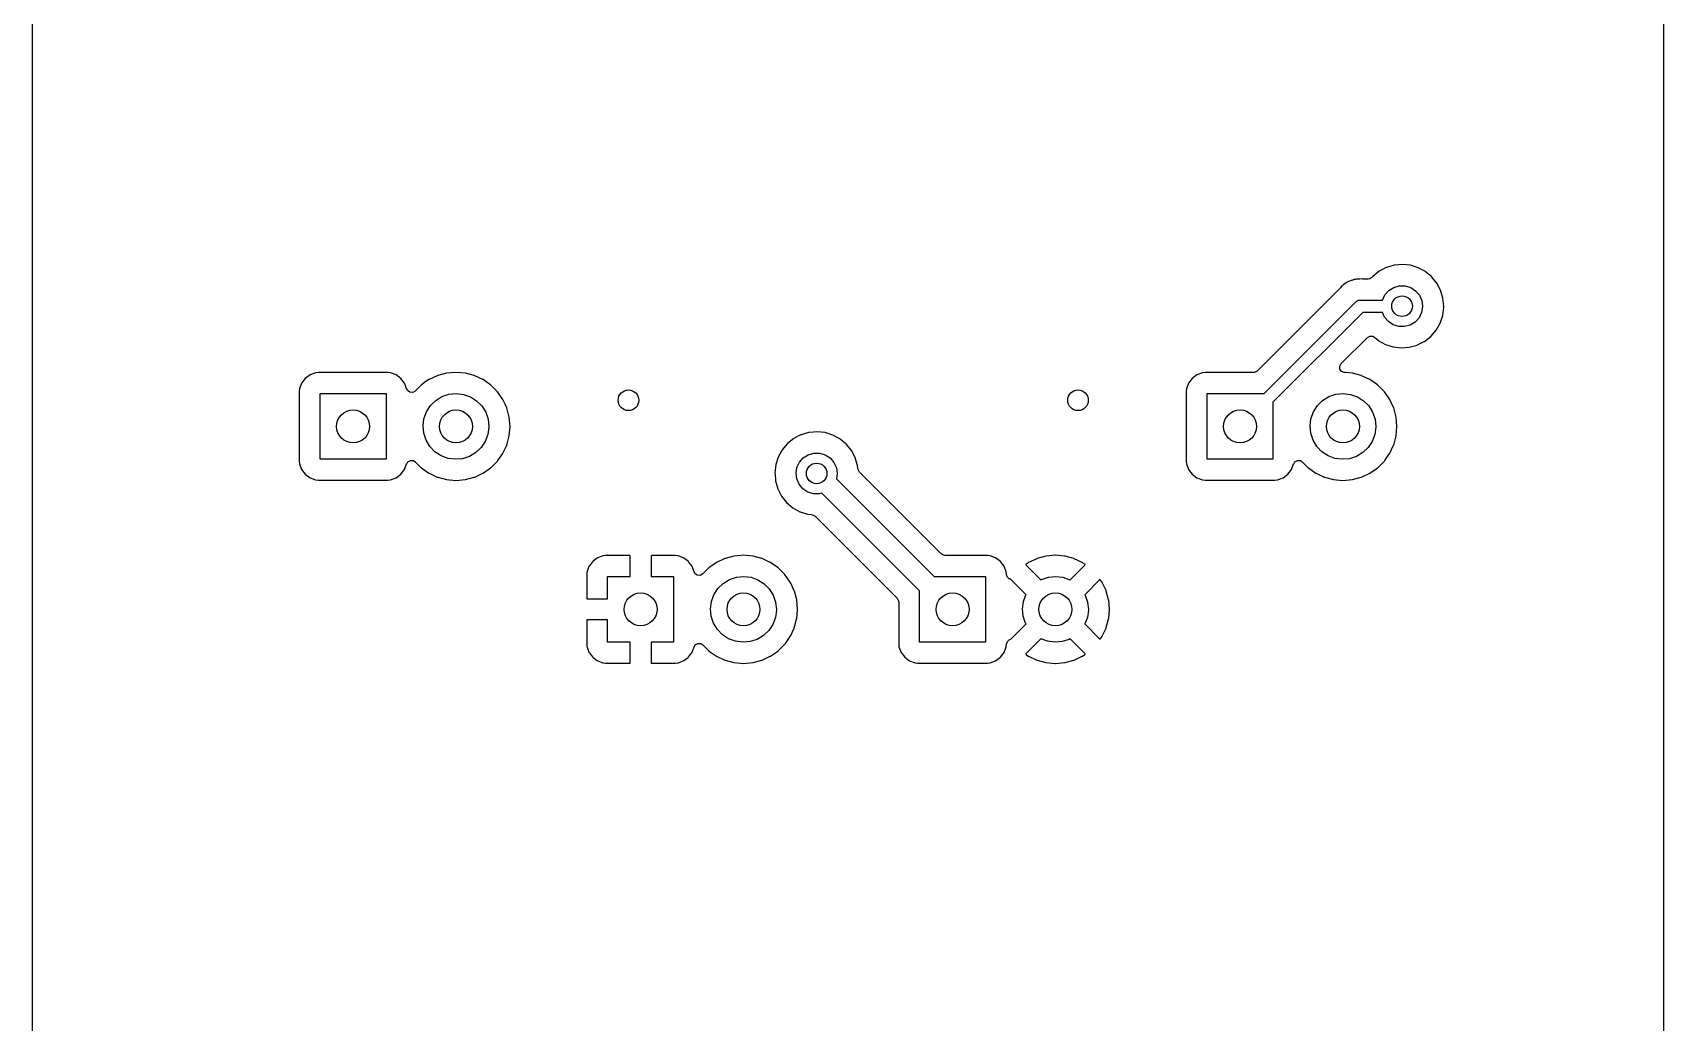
# Model space of a CAD drawing. Extents: x 84 to 124, y -235 to -33.
# Drawn here: x 84.33 to 123.95, y -207.53 to -183.48 of the extents above; entities that cross this region are included whole.
import ezdxf

# ---------------------------------------------------------------- set-up
doc = ezdxf.new("R2010")
doc.units = 0
doc.layers.add('BLACK', color=7, linetype='CONTINUOUS')

msp = doc.modelspace()

# ---------------------------------------------------------------- linework, layer by layer
at = {"layer": 'BLACK', "linetype": 'CONTINUOUS'}
for p, q in [((84.3285, -234.96), (84.3285, -33.0295)), ((123.951, -33.0295), (123.951, -234.96)), ((117.047, -189.281), (116.893, -189.405)), ((117.126, -189.24), (117.047, -189.281)), ((117.217, -189.192), (117.126, -189.24)), ((117.222, -189.189), (117.217, -189.192)), ((117.217, -189.192), (117.217, -189.192)), ((117.301, -189.166), (117.222, -189.189)), ((117.406, -189.135), (117.301, -189.166)), ((117.412, -189.134), (117.406, -189.135)), ((117.406, -189.135), (117.406, -189.135)), ((117.418, -189.133), (117.412, -189.134)), ((117.527, -189.123), (117.418, -189.133)), ((117.418, -189.133), (117.418, -189.133)), ((117.609, -189.116), (117.527, -189.123)), ((117.615, -189.116), (117.609, -189.116)), ((117.8, -189.136), (117.615, -189.116)), ((117.615, -189.116), (117.615, -189.116)), ((117.806, -189.136), (117.8, -189.136)), ((117.8, -189.136), (117.8, -189.136)), ((117.995, -189.195), (117.806, -189.136)), ((118.169, -189.289), (117.995, -189.195)), ((118.173, -189.293), (118.169, -189.289)), ((118.316, -189.411), (118.173, -189.293)), ((118.173, -189.293), (118.173, -189.293)), ((116.094, -189.69), (114.079, -191.705)), ((116.102, -189.681), (116.094, -189.69)), ((116.132, -189.645), (116.102, -189.681)), ((116.149, -189.633), (116.132, -189.645)), ((116.164, -189.62), (116.149, -189.633)), ((116.179, -189.605), (116.164, -189.62)), ((116.186, -189.601), (116.179, -189.605)), ((116.219, -189.581), (116.186, -189.601)), ((116.186, -189.601), (116.186, -189.601)), ((116.229, -189.575), (116.219, -189.581)), ((116.23, -189.574), (116.229, -189.575)), ((116.266, -189.547), (116.23, -189.574)), ((116.286, -189.539), (116.266, -189.547)), ((116.304, -189.531), (116.286, -189.539)), ((116.322, -189.52), (116.304, -189.531)), ((116.367, -189.507), (116.322, -189.52)), ((116.378, -189.503), (116.367, -189.507)), ((116.414, -189.489), (116.378, -189.503)), ((116.421, -189.486), (116.414, -189.489)), ((116.414, -189.489), (116.414, -189.489)), ((116.429, -189.485), (116.421, -189.486)), ((116.435, -189.484), (116.429, -189.485)), ((116.429, -189.485), (116.429, -189.485)), ((116.442, -189.483), (116.435, -189.484)), ((116.462, -189.479), (116.442, -189.483)), ((116.482, -189.473), (116.462, -189.479)), ((116.528, -189.472), (116.482, -189.473)), ((116.54, -189.471), (116.528, -189.472)), ((116.541, -189.471), (116.54, -189.471)), ((116.545, -189.47), (116.541, -189.471)), ((116.541, -189.471), (116.541, -189.471)), ((116.574, -189.47), (116.545, -189.47)), ((116.578, -189.47), (116.574, -189.47)), ((116.641, -189.468), (116.578, -189.47)), ((116.648, -189.468), (116.641, -189.468)), ((116.641, -189.468), (116.641, -189.468)), ((116.656, -189.47), (116.648, -189.468)), ((116.668, -189.47), (116.656, -189.47)), ((116.779, -189.47), (116.668, -189.47)), ((116.817, -189.465), (116.779, -189.47)), ((116.876, -189.425), (116.817, -189.465)), ((116.889, -189.41), (116.876, -189.425)), ((116.893, -189.405), (116.889, -189.41)), ((117.184, -189.854), (117.278, -189.748)), ((117.278, -189.748), (117.398, -189.673)), ((117.398, -189.673), (117.534, -189.634)), ((117.534, -189.634), (117.676, -189.634)), ((117.676, -189.634), (117.812, -189.675)), ((117.812, -189.675), (117.931, -189.752)), ((117.931, -189.752), (118.023, -189.86)), ((118.321, -189.415), (118.316, -189.411)), ((118.325, -189.42), (118.321, -189.415)), ((118.369, -189.473), (118.325, -189.42)), ((118.325, -189.42), (118.325, -189.42)), ((118.446, -189.568), (118.369, -189.473)), ((118.539, -189.743), (118.446, -189.568)), ((118.596, -189.932), (118.539, -189.743)), ((114.253, -192.25), (116.48, -190.023)), ((116.48, -190.023), (116.497, -190.013)), ((116.497, -190.013), (116.511, -189.999)), ((116.511, -189.999), (116.53, -189.994)), ((116.53, -189.994), (116.547, -189.984)), ((116.547, -189.984), (116.567, -189.984)), ((116.567, -189.984), (116.586, -189.979)), ((116.586, -189.979), (117.126, -189.979)), ((117.126, -189.979), (117.184, -189.854)), ((118.023, -189.86), (118.082, -189.989)), ((118.102, -190.141), (118.078, -190.281)), ((118.082, -189.989), (118.102, -190.129)), ((118.102, -190.129), (118.102, -190.141)), ((118.59, -190.354), (118.615, -190.157)), ((118.615, -190.129), (118.596, -189.932)), ((118.615, -190.157), (118.615, -190.129)), ((116.648, -190.279), (114.465, -192.462)), ((117.127, -190.279), (116.648, -190.279)), ((117.178, -190.393), (117.127, -190.279)), ((117.269, -190.502), (117.178, -190.393)), ((117.387, -190.58), (117.269, -190.502)), ((117.522, -190.623), (117.387, -190.58)), ((117.921, -190.514), (117.801, -190.588)), ((118.017, -190.409), (117.921, -190.514)), ((118.078, -190.281), (118.017, -190.409)), ((118.43, -190.713), (118.528, -190.541)), ((118.528, -190.541), (118.59, -190.354)), ((116.121, -191.525), (116.759, -190.888)), ((116.759, -190.888), (116.821, -190.854)), ((116.821, -190.854), (116.892, -190.859)), ((116.892, -190.859), (116.929, -190.881)), ((116.929, -190.881), (117.019, -190.957)), ((117.019, -190.957), (117.024, -190.961)), ((117.024, -190.961), (117.196, -191.058)), ((117.664, -190.625), (117.522, -190.623)), ((117.801, -190.588), (117.664, -190.625)), ((118.145, -190.985), (118.301, -190.863)), ((118.301, -190.863), (118.43, -190.713)), ((117.196, -191.058), (117.384, -191.119)), ((117.384, -191.119), (117.581, -191.142)), ((117.581, -191.142), (117.587, -191.142)), ((117.587, -191.142), (117.772, -191.127)), ((117.587, -191.142), (117.587, -191.142)), ((117.772, -191.127), (117.772, -191.127)), ((117.772, -191.127), (117.778, -191.127)), ((117.778, -191.127), (117.968, -191.074)), ((117.968, -191.074), (117.974, -191.071)), ((117.974, -191.071), (118.139, -190.987)), ((117.974, -191.071), (117.974, -191.071)), ((118.139, -190.987), (118.145, -190.985)), ((118.139, -190.987), (118.139, -190.987)), ((91.2047, -191.748), (91.0683, -191.799)), ((91.2669, -191.742), (91.2047, -191.748)), ((92.9631, -191.742), (91.2669, -191.742)), ((93.0253, -191.748), (92.9631, -191.742)), ((93.1617, -191.799), (93.0253, -191.748)), ((94.3816, -191.758), (94.1711, -191.814)), ((94.3869, -191.756), (94.3816, -191.758)), ((94.3816, -191.758), (94.3816, -191.758)), ((94.615, -191.737), (94.3869, -191.756)), ((94.8431, -191.756), (94.615, -191.737)), ((94.8484, -191.758), (94.8431, -191.756)), ((95.0589, -191.814), (94.8484, -191.758)), ((94.8484, -191.758), (94.8484, -191.758)), ((112.755, -191.748), (112.618, -191.799)), ((112.817, -191.742), (112.755, -191.748)), ((113.99, -191.742), (112.817, -191.742)), ((114.017, -191.739), (113.99, -191.742)), ((114.079, -191.705), (114.017, -191.739)), ((116.088, -191.585), (116.121, -191.525)), ((116.092, -191.656), (116.088, -191.585)), ((116.133, -191.714), (116.092, -191.656)), ((116.199, -191.74), (116.133, -191.714)), ((116.222, -191.742), (116.199, -191.74)), ((116.388, -191.756), (116.222, -191.742)), ((116.393, -191.756), (116.388, -191.756)), ((116.388, -191.756), (116.388, -191.756)), ((116.398, -191.758), (116.393, -191.756)), ((116.609, -191.814), (116.398, -191.758)), ((116.398, -191.758), (116.398, -191.758)), ((90.8133, -192.14), (90.8065, -192.202)), ((90.8644, -192.003), (90.8133, -192.14)), ((90.9517, -191.887), (90.8644, -192.003)), ((91.0683, -191.799), (90.9517, -191.887)), ((93.2783, -191.887), (93.1617, -191.799)), ((93.3656, -192.003), (93.2783, -191.887)), ((93.3688, -192.012), (93.3656, -192.003)), ((93.4167, -192.14), (93.3688, -192.012)), ((93.4179, -192.139), (93.4167, -192.14)), ((93.435, -192.176), (93.4179, -192.139)), ((93.7707, -192.044), (93.625, -192.19)), ((93.7752, -192.041), (93.7707, -192.044)), ((93.8534, -191.986), (93.7752, -192.041)), ((93.7752, -192.041), (93.7752, -192.041)), ((93.9583, -191.912), (93.8534, -191.986)), ((93.9632, -191.91), (93.9583, -191.912)), ((94.1608, -191.818), (93.9632, -191.91)), ((93.9632, -191.91), (93.9632, -191.91)), ((94.1658, -191.816), (94.1608, -191.818)), ((94.1608, -191.818), (94.1608, -191.818)), ((94.1711, -191.814), (94.1658, -191.816)), ((94.1711, -191.814), (94.1711, -191.814)), ((95.0642, -191.816), (95.0589, -191.814)), ((95.0589, -191.814), (95.0589, -191.814)), ((95.0692, -191.818), (95.0642, -191.816)), ((95.2668, -191.91), (95.0692, -191.818)), ((95.0692, -191.818), (95.0692, -191.818)), ((95.2717, -191.912), (95.2668, -191.91)), ((95.2668, -191.91), (95.2668, -191.91)), ((95.3766, -191.986), (95.2717, -191.912)), ((95.4548, -192.041), (95.3766, -191.986)), ((95.4593, -192.044), (95.4548, -192.041)), ((95.4548, -192.041), (95.4548, -192.041)), ((95.6212, -192.206), (95.4593, -192.044)), ((112.363, -192.14), (112.356, -192.202)), ((112.414, -192.003), (112.363, -192.14)), ((112.502, -191.887), (112.414, -192.003)), ((112.618, -191.799), (112.502, -191.887)), ((116.614, -191.816), (116.609, -191.814)), ((116.609, -191.814), (116.609, -191.814)), ((116.619, -191.818), (116.614, -191.816)), ((116.817, -191.91), (116.619, -191.818)), ((116.619, -191.818), (116.619, -191.818)), ((116.822, -191.912), (116.817, -191.91)), ((116.817, -191.91), (116.817, -191.91)), ((116.927, -191.986), (116.822, -191.912)), ((117.005, -192.041), (116.927, -191.986)), ((117.009, -192.044), (117.005, -192.041)), ((117.005, -192.041), (117.005, -192.041)), ((117.171, -192.206), (117.009, -192.044)), ((90.8065, -192.202), (90.8065, -193.898)), ((91.315, -193.85), (91.315, -192.25)), ((91.315, -192.25), (92.915, -192.25)), ((92.915, -192.25), (92.915, -193.85)), ((93.4919, -192.218), (93.435, -192.176)), ((93.5627, -192.224), (93.4919, -192.218)), ((93.625, -192.19), (93.5627, -192.224)), ((93.8984, -192.694), (93.995, -192.544)), ((93.995, -192.544), (94.1225, -192.42)), ((94.1225, -192.42), (94.2744, -192.326)), ((94.2744, -192.326), (94.4432, -192.269)), ((94.4432, -192.269), (94.6206, -192.25)), ((94.6206, -192.25), (94.7977, -192.271)), ((94.7977, -192.271), (94.9657, -192.331)), ((94.9657, -192.331), (95.1163, -192.427)), ((95.1163, -192.427), (95.242, -192.553)), ((95.242, -192.553), (95.3365, -192.704)), ((95.6244, -192.21), (95.6212, -192.206)), ((95.6791, -192.288), (95.6244, -192.21)), ((95.6244, -192.21), (95.6244, -192.21)), ((95.7525, -192.393), (95.6791, -192.288)), ((95.7548, -192.398), (95.7525, -192.393)), ((95.8065, -192.509), (95.7548, -192.398)), ((95.7548, -192.398), (95.7548, -192.398)), ((95.8493, -192.601), (95.8065, -192.509)), ((112.356, -192.202), (112.356, -193.898)), ((112.865, -193.85), (112.865, -192.25)), ((112.865, -192.25), (114.253, -192.25)), ((114.465, -192.462), (114.465, -193.85)), ((115.448, -192.694), (115.545, -192.544)), ((115.545, -192.544), (115.672, -192.42)), ((115.672, -192.42), (115.824, -192.326)), ((115.824, -192.326), (115.993, -192.269)), ((115.993, -192.269), (116.171, -192.25)), ((116.171, -192.25), (116.348, -192.271)), ((116.348, -192.271), (116.516, -192.331)), ((116.516, -192.331), (116.666, -192.427)), ((116.666, -192.427), (116.792, -192.553)), ((116.792, -192.553), (116.886, -192.704)), ((117.174, -192.21), (117.171, -192.206)), ((117.229, -192.288), (117.174, -192.21)), ((117.174, -192.21), (117.174, -192.21)), ((117.303, -192.393), (117.229, -192.288)), ((117.305, -192.398), (117.303, -192.393)), ((117.356, -192.509), (117.305, -192.398)), ((117.305, -192.398), (117.305, -192.398)), ((117.399, -192.601), (117.356, -192.509)), ((93.8151, -193.039), (93.8374, -192.862)), ((93.8374, -192.862), (93.8984, -192.694)), ((95.3365, -192.704), (95.3951, -192.873)), ((95.3951, -192.873), (95.415, -193.05)), ((95.9085, -192.822), (95.8493, -192.601)), ((95.9285, -193.05), (95.9085, -192.822)), ((115.365, -193.039), (115.387, -192.862)), ((115.387, -192.862), (115.448, -192.694)), ((116.886, -192.704), (116.945, -192.873)), ((116.945, -192.873), (116.965, -193.05)), ((117.459, -192.822), (117.399, -192.601)), ((117.478, -193.05), (117.459, -192.822)), ((93.8325, -193.216), (93.8151, -193.039)), ((93.8888, -193.386), (93.8325, -193.216)), ((95.3899, -193.249), (95.3265, -193.416)), ((95.4147, -193.072), (95.3899, -193.249)), ((95.415, -193.05), (95.4147, -193.072)), ((95.8561, -193.474), (95.9071, -193.283)), ((95.9071, -193.283), (95.9085, -193.278)), ((95.9071, -193.283), (95.9071, -193.283)), ((95.9085, -193.278), (95.9285, -193.05)), ((102.823, -193.345), (102.669, -193.469)), ((102.941, -193.283), (102.823, -193.345)), ((102.993, -193.256), (102.941, -193.283)), ((102.998, -193.253), (102.993, -193.256)), ((102.993, -193.256), (102.993, -193.256)), ((103.077, -193.23), (102.998, -193.253)), ((103.182, -193.199), (103.077, -193.23)), ((103.188, -193.198), (103.182, -193.199)), ((103.182, -193.199), (103.182, -193.199)), ((103.194, -193.197), (103.188, -193.198)), ((103.303, -193.187), (103.194, -193.197)), ((103.194, -193.197), (103.194, -193.197)), ((103.385, -193.18), (103.303, -193.187)), ((103.391, -193.18), (103.385, -193.18)), ((103.576, -193.2), (103.391, -193.18)), ((103.391, -193.18), (103.391, -193.18)), ((103.582, -193.2), (103.576, -193.2)), ((103.576, -193.2), (103.576, -193.2)), ((103.771, -193.259), (103.582, -193.2)), ((103.945, -193.353), (103.771, -193.259)), ((103.949, -193.357), (103.945, -193.353)), ((104.091, -193.474), (103.949, -193.357)), ((103.949, -193.357), (103.949, -193.357)), ((115.382, -193.216), (115.365, -193.039)), ((115.439, -193.386), (115.382, -193.216)), ((116.94, -193.249), (116.877, -193.416)), ((116.965, -193.072), (116.94, -193.249)), ((116.965, -193.05), (116.965, -193.072)), ((117.406, -193.474), (117.457, -193.283)), ((117.457, -193.283), (117.459, -193.278)), ((117.457, -193.283), (117.457, -193.283)), ((117.459, -193.278), (117.478, -193.05)), ((93.9812, -193.538), (93.8888, -193.386)), ((94.1051, -193.666), (93.9812, -193.538)), ((94.2543, -193.764), (94.1051, -193.666)), ((95.0987, -193.687), (94.9455, -193.779)), ((95.2278, -193.564), (95.0987, -193.687)), ((95.3265, -193.416), (95.2278, -193.564)), ((95.6295, -193.882), (95.7494, -193.711)), ((95.7494, -193.711), (95.7525, -193.707)), ((95.7525, -193.707), (95.7548, -193.702)), ((95.7548, -193.702), (95.847, -193.504)), ((95.7548, -193.702), (95.7548, -193.702)), ((95.847, -193.504), (95.8493, -193.499)), ((95.847, -193.504), (95.847, -193.504)), ((95.8493, -193.499), (95.8561, -193.474)), ((102.535, -193.632), (102.447, -193.794)), ((102.539, -193.626), (102.535, -193.632)), ((102.542, -193.62), (102.539, -193.626)), ((102.539, -193.626), (102.539, -193.626)), ((102.669, -193.469), (102.542, -193.62)), ((103.054, -193.812), (103.174, -193.737)), ((103.174, -193.737), (103.31, -193.698)), ((103.31, -193.698), (103.452, -193.698)), ((103.452, -193.698), (103.588, -193.739)), ((103.588, -193.739), (103.707, -193.816)), ((104.097, -193.479), (104.091, -193.474)), ((104.101, -193.484), (104.097, -193.479)), ((104.118, -193.504), (104.101, -193.484)), ((104.101, -193.484), (104.101, -193.484)), ((104.222, -193.632), (104.118, -193.504)), ((104.315, -193.807), (104.222, -193.632)), ((115.531, -193.538), (115.439, -193.386)), ((115.655, -193.666), (115.531, -193.538)), ((115.804, -193.764), (115.655, -193.666)), ((116.649, -193.687), (116.495, -193.779)), ((116.778, -193.564), (116.649, -193.687)), ((116.877, -193.416), (116.778, -193.564)), ((117.18, -193.882), (117.299, -193.711)), ((117.299, -193.711), (117.303, -193.707)), ((117.303, -193.707), (117.305, -193.702)), ((117.305, -193.702), (117.397, -193.504)), ((117.305, -193.702), (117.305, -193.702)), ((117.397, -193.504), (117.399, -193.499)), ((117.397, -193.504), (117.397, -193.504)), ((117.399, -193.499), (117.406, -193.474)), ((90.8065, -193.898), (90.8133, -193.96)), ((90.8133, -193.96), (90.8644, -194.097)), ((90.8644, -194.097), (90.9517, -194.213)), ((92.915, -193.85), (91.315, -193.85)), ((93.2783, -194.213), (93.3656, -194.097)), ((93.3656, -194.097), (93.4167, -193.96)), ((93.4167, -193.96), (93.4187, -193.961)), ((93.4187, -193.961), (93.4485, -193.909)), ((93.4485, -193.909), (93.5115, -193.876)), ((93.5115, -193.876), (93.5822, -193.882)), ((93.5822, -193.882), (93.625, -193.91)), ((93.625, -193.91), (93.7707, -194.056)), ((93.7707, -194.056), (93.7752, -194.059)), ((93.7752, -194.059), (93.7752, -194.059)), ((93.7752, -194.059), (93.8081, -194.082)), ((93.8081, -194.082), (93.9583, -194.188)), ((94.4215, -193.826), (94.2543, -193.764)), ((94.5982, -193.85), (94.4215, -193.826)), ((94.7759, -193.834), (94.5982, -193.85)), ((94.9455, -193.779), (94.7759, -193.834)), ((95.2841, -194.179), (95.4219, -194.082)), ((95.4219, -194.082), (95.4548, -194.059)), ((95.4548, -194.059), (95.4593, -194.056)), ((95.4548, -194.059), (95.4548, -194.059)), ((95.4593, -194.056), (95.6212, -193.894)), ((95.6212, -193.894), (95.6295, -193.882)), ((102.387, -193.982), (102.365, -194.179)), ((102.389, -193.976), (102.387, -193.982)), ((102.445, -193.8), (102.389, -193.976)), ((102.447, -193.794), (102.445, -193.8)), ((102.445, -193.8), (102.445, -193.8)), ((102.878, -194.187), (102.9, -194.047)), ((102.9, -194.047), (102.96, -193.918)), ((102.96, -193.918), (103.054, -193.812)), ((103.707, -193.816), (103.799, -193.924)), ((103.799, -193.924), (103.858, -194.053)), ((103.858, -194.053), (103.878, -194.193)), ((104.342, -193.898), (104.315, -193.807)), ((104.372, -193.996), (104.342, -193.898)), ((104.373, -194.002), (104.372, -193.996)), ((104.381, -194.082), (104.373, -194.002)), ((104.383, -194.097), (104.381, -194.082)), ((104.417, -194.159), (104.383, -194.097)), ((112.356, -193.898), (112.363, -193.96)), ((112.363, -193.96), (112.414, -194.097)), ((112.414, -194.097), (112.502, -194.213)), ((114.465, -193.85), (112.865, -193.85)), ((114.828, -194.213), (114.916, -194.097)), ((114.916, -194.097), (114.967, -193.96)), ((114.967, -193.96), (114.969, -193.961)), ((114.969, -193.961), (114.999, -193.909)), ((114.999, -193.909), (115.062, -193.876)), ((115.062, -193.876), (115.132, -193.882)), ((115.132, -193.882), (115.175, -193.91)), ((115.175, -193.91), (115.321, -194.056)), ((115.321, -194.056), (115.325, -194.059)), ((115.325, -194.059), (115.325, -194.059)), ((115.325, -194.059), (115.358, -194.082)), ((115.358, -194.082), (115.508, -194.188)), ((115.971, -193.826), (115.804, -193.764)), ((116.148, -193.85), (115.971, -193.826)), ((116.326, -193.834), (116.148, -193.85)), ((116.495, -193.779), (116.326, -193.834)), ((116.822, -194.188), (116.972, -194.082)), ((116.972, -194.082), (117.005, -194.059)), ((117.005, -194.059), (117.009, -194.056)), ((117.005, -194.059), (117.005, -194.059)), ((117.009, -194.056), (117.171, -193.894)), ((117.171, -193.894), (117.18, -193.882)), ((90.9517, -194.213), (91.0683, -194.301)), ((91.0683, -194.301), (91.2047, -194.352)), ((91.2047, -194.352), (91.2669, -194.358)), ((91.2669, -194.358), (92.9631, -194.358)), ((92.9631, -194.358), (93.0253, -194.352)), ((93.0253, -194.352), (93.1617, -194.301)), ((93.1617, -194.301), (93.2783, -194.213)), ((93.9583, -194.188), (93.9632, -194.19)), ((93.9632, -194.19), (93.9632, -194.19)), ((93.9632, -194.19), (94.1608, -194.282)), ((94.1608, -194.282), (94.1658, -194.284)), ((94.1658, -194.284), (94.1711, -194.286)), ((94.1711, -194.286), (94.1711, -194.286)), ((94.1711, -194.286), (94.3816, -194.342)), ((94.3816, -194.342), (94.3816, -194.342)), ((94.3816, -194.342), (94.3869, -194.344)), ((94.3869, -194.344), (94.615, -194.363)), ((94.615, -194.363), (94.8431, -194.344)), ((94.8431, -194.344), (94.8484, -194.342)), ((94.8484, -194.342), (95.0589, -194.286)), ((94.8484, -194.342), (94.8484, -194.342)), ((95.0589, -194.286), (95.0642, -194.284)), ((95.0589, -194.286), (95.0589, -194.286)), ((95.0642, -194.284), (95.0692, -194.282)), ((95.0692, -194.282), (95.2668, -194.19)), ((95.2668, -194.19), (95.2717, -194.188)), ((95.2668, -194.19), (95.2668, -194.19)), ((95.2717, -194.188), (95.2841, -194.179)), ((102.365, -194.179), (102.368, -194.213)), ((102.368, -194.213), (102.38, -194.363)), ((102.38, -194.363), (102.381, -194.376)), ((102.381, -194.376), (102.436, -194.566)), ((102.896, -194.327), (102.878, -194.187)), ((102.954, -194.457), (102.896, -194.327)), ((103.045, -194.566), (102.954, -194.457)), ((103.878, -194.205), (103.859, -194.32)), ((103.859, -194.32), (106.234, -196.695)), ((103.878, -194.193), (103.878, -194.205)), ((106.407, -196.15), (104.417, -194.159)), ((112.502, -194.213), (112.618, -194.301)), ((112.618, -194.301), (112.755, -194.352)), ((112.755, -194.352), (112.817, -194.358)), ((112.817, -194.358), (114.513, -194.358)), ((114.513, -194.358), (114.575, -194.352)), ((114.575, -194.352), (114.712, -194.301)), ((114.712, -194.301), (114.828, -194.213)), ((115.508, -194.188), (115.513, -194.19)), ((115.513, -194.19), (115.513, -194.19)), ((115.513, -194.19), (115.711, -194.282)), ((115.711, -194.282), (115.716, -194.284)), ((115.716, -194.284), (115.721, -194.286)), ((115.721, -194.286), (115.721, -194.286)), ((115.721, -194.286), (115.932, -194.342)), ((115.932, -194.342), (115.932, -194.342)), ((115.932, -194.342), (115.937, -194.344)), ((115.937, -194.344), (116.165, -194.363)), ((116.165, -194.363), (116.393, -194.344)), ((116.393, -194.344), (116.398, -194.342)), ((116.398, -194.342), (116.609, -194.286)), ((116.398, -194.342), (116.398, -194.342)), ((116.609, -194.286), (116.614, -194.284)), ((116.609, -194.286), (116.609, -194.286)), ((116.614, -194.284), (116.619, -194.282)), ((116.619, -194.282), (116.817, -194.19)), ((116.817, -194.19), (116.822, -194.188)), ((116.817, -194.19), (116.817, -194.19)), ((102.436, -194.566), (102.526, -194.742)), ((102.526, -194.742), (102.649, -194.897)), ((102.649, -194.897), (102.8, -195.025)), ((103.163, -194.644), (103.045, -194.566)), ((103.298, -194.687), (103.163, -194.644)), ((103.44, -194.689), (103.298, -194.687)), ((103.503, -194.672), (103.44, -194.689)), ((105.88, -197.049), (103.503, -194.672)), ((102.8, -195.025), (102.972, -195.122)), ((102.972, -195.122), (102.978, -195.124)), ((102.978, -195.124), (103.155, -195.181)), ((103.155, -195.181), (103.155, -195.181)), ((103.155, -195.181), (103.16, -195.183)), ((103.16, -195.183), (103.254, -195.194)), ((103.254, -195.194), (103.27, -195.196)), ((103.27, -195.196), (103.335, -195.224)), ((103.335, -195.224), (103.344, -195.232)), ((103.344, -195.232), (105.335, -197.222)), ((97.8467, -196.457), (97.8015, -196.577)), ((97.8552, -196.441), (97.8467, -196.457)), ((97.9317, -196.339), (97.8552, -196.441)), ((97.9443, -196.327), (97.9317, -196.339)), ((98.0464, -196.25), (97.9443, -196.327)), ((98.0619, -196.242), (98.0464, -196.25)), ((98.1824, -196.197), (98.0619, -196.242)), ((98.1976, -196.193), (98.1824, -196.197)), ((98.2485, -196.187), (98.1976, -196.193)), ((98.2553, -196.187), (98.2485, -196.187)), ((98.8325, -196.187), (98.2553, -196.187)), ((98.8401, -196.189), (98.8325, -196.187)), ((98.8415, -196.19), (98.8401, -196.189)), ((98.846, -196.205), (98.8415, -196.19)), ((98.846, -196.695), (98.846, -196.205)), ((99.3557, -196.193), (99.354, -196.201)), ((99.354, -196.201), (99.354, -196.695)), ((99.3569, -196.191), (99.3557, -196.193)), ((99.3721, -196.187), (99.3569, -196.191)), ((99.9447, -196.187), (99.3721, -196.187)), ((99.9515, -196.187), (99.9447, -196.187)), ((100.002, -196.193), (99.9515, -196.187)), ((100.018, -196.197), (100.002, -196.193)), ((100.138, -196.242), (100.018, -196.197)), ((100.154, -196.25), (100.138, -196.242)), ((100.256, -196.327), (100.154, -196.25)), ((100.268, -196.339), (100.256, -196.327)), ((100.345, -196.441), (100.268, -196.339)), ((100.353, -196.457), (100.345, -196.441)), ((100.401, -196.585), (100.353, -196.457)), ((100.756, -196.489), (100.61, -196.635)), ((100.76, -196.486), (100.756, -196.489)), ((100.886, -196.398), (100.76, -196.486)), ((100.76, -196.486), (100.76, -196.486)), ((100.943, -196.357), (100.886, -196.398)), ((100.948, -196.355), (100.943, -196.357)), ((101.146, -196.263), (100.948, -196.355)), ((100.948, -196.355), (100.948, -196.355)), ((101.151, -196.261), (101.146, -196.263)), ((101.146, -196.263), (101.146, -196.263)), ((101.156, -196.259), (101.151, -196.261)), ((101.367, -196.203), (101.156, -196.259)), ((101.156, -196.259), (101.156, -196.259)), ((101.372, -196.201), (101.367, -196.203)), ((101.367, -196.203), (101.367, -196.203)), ((101.6, -196.182), (101.372, -196.201)), ((101.828, -196.201), (101.6, -196.182)), ((101.833, -196.203), (101.828, -196.201)), ((102.044, -196.259), (101.833, -196.203)), ((101.833, -196.203), (101.833, -196.203)), ((102.049, -196.261), (102.044, -196.259)), ((102.044, -196.259), (102.044, -196.259)), ((102.054, -196.263), (102.049, -196.261)), ((102.252, -196.355), (102.054, -196.263)), ((102.054, -196.263), (102.054, -196.263)), ((102.257, -196.357), (102.252, -196.355)), ((102.252, -196.355), (102.252, -196.355)), ((102.314, -196.398), (102.257, -196.357)), ((102.44, -196.486), (102.314, -196.398)), ((102.444, -196.489), (102.44, -196.486)), ((102.44, -196.486), (102.44, -196.486)), ((102.606, -196.651), (102.444, -196.489)), ((106.428, -196.166), (106.407, -196.15)), ((106.496, -196.186), (106.428, -196.166)), ((107.528, -196.186), (106.496, -196.186)), ((107.59, -196.193), (107.528, -196.186)), ((107.727, -196.244), (107.59, -196.193)), ((107.843, -196.332), (107.727, -196.244)), ((107.9, -196.408), (107.843, -196.332)), ((107.931, -196.448), (107.9, -196.408)), ((107.982, -196.585), (107.931, -196.448)), ((108.467, -196.398), (108.459, -196.408)), ((108.459, -196.408), (108.466, -196.421)), ((108.466, -196.421), (108.825, -196.78)), ((108.519, -196.361), (108.467, -196.398)), ((108.528, -196.356), (108.519, -196.361)), ((108.726, -196.264), (108.528, -196.356)), ((108.736, -196.26), (108.726, -196.264)), ((108.947, -196.203), (108.736, -196.26)), ((108.957, -196.201), (108.947, -196.203)), ((109.175, -196.182), (108.957, -196.201)), ((109.185, -196.182), (109.175, -196.182)), ((109.403, -196.201), (109.185, -196.182)), ((109.413, -196.203), (109.403, -196.201)), ((109.624, -196.26), (109.413, -196.203)), ((109.536, -196.78), (109.895, -196.421)), ((109.634, -196.264), (109.624, -196.26)), ((109.832, -196.356), (109.634, -196.264)), ((109.841, -196.361), (109.832, -196.356)), ((109.892, -196.397), (109.841, -196.361)), ((109.902, -196.409), (109.892, -196.397)), ((109.895, -196.421), (109.902, -196.409)), ((97.7924, -196.644), (97.792, -196.65)), ((97.792, -196.65), (97.792, -197.223)), ((97.7979, -196.593), (97.7924, -196.644)), ((97.8015, -196.577), (97.7979, -196.593)), ((98.3, -197.241), (98.3, -196.695)), ((98.3, -196.695), (98.846, -196.695)), ((99.354, -196.695), (99.9, -196.695)), ((99.9, -196.695), (99.9, -198.295)), ((100.402, -196.584), (100.401, -196.585)), ((100.42, -196.621), (100.402, -196.584)), ((100.476, -196.664), (100.42, -196.621)), ((100.547, -196.669), (100.476, -196.664)), ((100.61, -196.635), (100.547, -196.669)), ((100.98, -196.989), (101.107, -196.865)), ((101.107, -196.865), (101.259, -196.771)), ((101.259, -196.771), (101.428, -196.714)), ((101.428, -196.714), (101.606, -196.695)), ((101.606, -196.695), (101.783, -196.716)), ((101.783, -196.716), (101.951, -196.776)), ((101.951, -196.776), (102.101, -196.872)), ((102.101, -196.872), (102.227, -196.998)), ((102.609, -196.655), (102.606, -196.651)), ((102.644, -196.705), (102.609, -196.655)), ((102.609, -196.655), (102.609, -196.655)), ((102.738, -196.838), (102.644, -196.705)), ((102.74, -196.843), (102.738, -196.838)), ((102.834, -197.046), (102.74, -196.843)), ((102.74, -196.843), (102.74, -196.843)), ((102.74, -196.843), (102.74, -196.843)), ((106.234, -196.695), (107.48, -196.695)), ((107.48, -196.695), (107.48, -198.295)), ((107.983, -196.593), (107.982, -196.585)), ((107.987, -196.635), (107.983, -196.593)), ((107.989, -196.647), (107.987, -196.635)), ((107.989, -196.65), (107.989, -196.647)), ((107.989, -196.651), (107.989, -196.65)), ((108.004, -196.705), (107.989, -196.651)), ((108.054, -196.755), (108.004, -196.705)), ((108.064, -196.757), (108.054, -196.755)), ((108.106, -196.78), (108.064, -196.757)), ((108.464, -197.138), (108.106, -196.78)), ((108.825, -196.78), (108.839, -196.771)), ((108.839, -196.771), (109.008, -196.714)), ((109.008, -196.714), (109.186, -196.695)), ((109.186, -196.695), (109.363, -196.716)), ((109.363, -196.716), (109.531, -196.776)), ((109.531, -196.776), (109.536, -196.78)), ((110.254, -196.781), (109.895, -197.139)), ((110.267, -196.774), (110.254, -196.781)), ((110.277, -196.782), (110.267, -196.774)), ((110.314, -196.834), (110.277, -196.782)), ((110.319, -196.843), (110.314, -196.834)), ((110.411, -197.041), (110.319, -196.843)), ((97.792, -197.223), (97.7965, -197.238)), ((97.7965, -197.238), (97.7979, -197.239)), ((97.7979, -197.239), (97.8055, -197.241)), ((97.8055, -197.241), (98.3, -197.241)), ((100.8, -197.484), (100.822, -197.307)), ((100.822, -197.307), (100.883, -197.139)), ((100.883, -197.139), (100.98, -196.989)), ((102.227, -196.998), (102.321, -197.149)), ((102.321, -197.149), (102.38, -197.318)), ((102.38, -197.318), (102.4, -197.495)), ((102.836, -197.051), (102.834, -197.046)), ((102.885, -197.235), (102.836, -197.051)), ((102.836, -197.051), (102.836, -197.051)), ((102.894, -197.267), (102.885, -197.235)), ((102.913, -197.495), (102.894, -197.267)), ((105.335, -197.222), (105.369, -197.285)), ((105.369, -197.285), (105.371, -197.311)), ((105.371, -197.311), (105.371, -198.343)), ((105.88, -198.295), (105.88, -197.049)), ((108.38, -197.484), (108.402, -197.307)), ((108.402, -197.307), (108.463, -197.139)), ((108.463, -197.139), (108.464, -197.138)), ((109.895, -197.139), (109.901, -197.149)), ((109.901, -197.149), (109.96, -197.318)), ((109.96, -197.318), (109.98, -197.495)), ((110.415, -197.051), (110.411, -197.041)), ((110.472, -197.262), (110.415, -197.051)), ((110.474, -197.272), (110.472, -197.262)), ((110.493, -197.49), (110.474, -197.272)), ((100.817, -197.661), (100.8, -197.484)), ((100.874, -197.831), (100.817, -197.661)), ((102.375, -197.694), (102.312, -197.861)), ((102.4, -197.517), (102.375, -197.694)), ((102.4, -197.495), (102.4, -197.517)), ((102.894, -197.723), (102.913, -197.495)), ((108.397, -197.661), (108.38, -197.484)), ((108.454, -197.831), (108.397, -197.661)), ((109.955, -197.694), (109.895, -197.851)), ((109.98, -197.517), (109.955, -197.694)), ((109.98, -197.495), (109.98, -197.517)), ((110.474, -197.718), (110.493, -197.5)), ((110.493, -197.5), (110.493, -197.49)), ((97.7937, -197.755), (97.792, -197.763)), ((97.792, -197.763), (97.792, -198.34)), ((97.7949, -197.753), (97.7937, -197.755)), ((97.8101, -197.749), (97.7949, -197.753)), ((98.3, -197.749), (97.8101, -197.749)), ((98.3, -198.295), (98.3, -197.749)), ((100.966, -197.983), (100.874, -197.831)), ((101.09, -198.111), (100.966, -197.983)), ((101.239, -198.209), (101.09, -198.111)), ((102.213, -198.009), (102.084, -198.132)), ((102.312, -197.861), (102.213, -198.009)), ((102.74, -198.147), (102.832, -197.949)), ((102.832, -197.949), (102.834, -197.944)), ((102.832, -197.949), (102.832, -197.949)), ((102.834, -197.944), (102.855, -197.867)), ((102.855, -197.867), (102.892, -197.728)), ((102.892, -197.728), (102.894, -197.723)), ((102.892, -197.728), (102.892, -197.728)), ((108.106, -198.209), (108.466, -197.85)), ((108.466, -197.85), (108.454, -197.831)), ((109.895, -197.851), (110.254, -198.21)), ((110.319, -198.147), (110.411, -197.949)), ((110.411, -197.949), (110.415, -197.939)), ((110.415, -197.939), (110.472, -197.728)), ((110.472, -197.728), (110.474, -197.718)), ((97.792, -198.34), (97.7924, -198.346)), ((97.7924, -198.346), (97.7979, -198.397)), ((97.7979, -198.397), (97.8015, -198.413)), ((97.8015, -198.413), (97.8467, -198.533)), ((98.846, -198.295), (98.3, -198.295)), ((98.846, -198.789), (98.846, -198.295)), ((99.9, -198.295), (99.354, -198.295)), ((99.354, -198.295), (99.354, -198.785)), ((100.353, -198.533), (100.401, -198.405)), ((100.401, -198.405), (100.403, -198.406)), ((100.403, -198.406), (100.433, -198.353)), ((100.433, -198.353), (100.496, -198.321)), ((100.496, -198.321), (100.567, -198.327)), ((100.567, -198.327), (100.61, -198.355)), ((100.61, -198.355), (100.756, -198.501)), ((100.756, -198.501), (100.76, -198.504)), ((100.76, -198.504), (100.76, -198.504)), ((100.76, -198.504), (100.801, -198.533)), ((101.406, -198.271), (101.239, -198.209)), ((101.583, -198.295), (101.406, -198.271)), ((101.761, -198.279), (101.583, -198.295)), ((101.93, -198.224), (101.761, -198.279)), ((102.084, -198.132), (101.93, -198.224)), ((102.399, -198.533), (102.44, -198.504)), ((102.44, -198.504), (102.444, -198.501)), ((102.44, -198.504), (102.44, -198.504)), ((102.444, -198.501), (102.606, -198.339)), ((102.606, -198.339), (102.619, -198.321)), ((102.619, -198.321), (102.734, -198.156)), ((102.734, -198.156), (102.738, -198.152)), ((102.738, -198.152), (102.74, -198.147)), ((102.74, -198.147), (102.74, -198.147)), ((105.371, -198.343), (105.378, -198.405)), ((105.378, -198.405), (105.429, -198.542)), ((107.48, -198.295), (105.88, -198.295)), ((107.931, -198.542), (107.982, -198.405)), ((107.982, -198.405), (107.989, -198.343)), ((107.989, -198.34), (108.012, -198.273)), ((107.989, -198.343), (107.989, -198.34)), ((108.012, -198.273), (108.058, -198.237)), ((108.057, -198.235), (108.068, -198.23)), ((108.058, -198.237), (108.057, -198.235)), ((108.068, -198.229), (108.106, -198.209)), ((108.068, -198.23), (108.068, -198.229)), ((108.068, -198.229), (108.068, -198.229)), ((108.824, -198.211), (108.465, -198.569)), ((108.986, -198.271), (108.824, -198.211)), ((109.163, -198.295), (108.986, -198.271)), ((109.341, -198.279), (109.163, -198.295)), ((109.51, -198.224), (109.341, -198.279)), ((109.535, -198.209), (109.51, -198.224)), ((109.894, -198.569), (109.535, -198.209)), ((110.254, -198.21), (110.266, -198.217)), ((110.266, -198.217), (110.278, -198.207)), ((110.278, -198.207), (110.314, -198.156)), ((110.314, -198.156), (110.319, -198.147)), ((97.8467, -198.533), (97.8552, -198.549)), ((97.8552, -198.549), (97.9317, -198.651)), ((97.9317, -198.651), (97.9443, -198.663)), ((97.9443, -198.663), (98.0464, -198.74)), ((98.0464, -198.74), (98.0619, -198.748)), ((98.0619, -198.748), (98.1824, -198.793)), ((98.1824, -198.793), (98.1976, -198.797)), ((98.1976, -198.797), (98.2485, -198.803)), ((98.2485, -198.803), (98.2553, -198.803)), ((98.2553, -198.803), (98.8279, -198.803)), ((98.8279, -198.803), (98.8431, -198.799)), ((98.8431, -198.799), (98.8443, -198.797)), ((98.8443, -198.797), (98.846, -198.789)), ((99.354, -198.785), (99.3585, -198.8)), ((99.3585, -198.8), (99.3599, -198.801)), ((99.3599, -198.801), (99.3675, -198.803)), ((99.3675, -198.803), (99.9447, -198.803)), ((99.9447, -198.803), (99.9515, -198.803)), ((99.9515, -198.803), (100.002, -198.797)), ((100.002, -198.797), (100.018, -198.793)), ((100.018, -198.793), (100.138, -198.748)), ((100.138, -198.748), (100.154, -198.74)), ((100.154, -198.74), (100.256, -198.663)), ((100.256, -198.663), (100.268, -198.651)), ((100.268, -198.651), (100.345, -198.549)), ((100.345, -198.549), (100.353, -198.533)), ((100.801, -198.533), (100.943, -198.633)), ((100.943, -198.633), (100.948, -198.635)), ((100.948, -198.635), (100.948, -198.635)), ((100.948, -198.635), (101.145, -198.726)), ((101.145, -198.726), (101.151, -198.729)), ((101.151, -198.729), (101.156, -198.731)), ((101.156, -198.731), (101.156, -198.731)), ((101.156, -198.731), (101.367, -198.787)), ((101.367, -198.787), (101.367, -198.787)), ((101.367, -198.787), (101.372, -198.789)), ((101.372, -198.789), (101.6, -198.808)), ((101.6, -198.808), (101.828, -198.789)), ((101.828, -198.789), (101.833, -198.787)), ((101.833, -198.787), (102.044, -198.731)), ((101.833, -198.787), (101.833, -198.787)), ((102.044, -198.731), (102.049, -198.729)), ((102.044, -198.731), (102.044, -198.731)), ((102.049, -198.729), (102.055, -198.726)), ((102.055, -198.726), (102.252, -198.635)), ((102.252, -198.635), (102.257, -198.633)), ((102.252, -198.635), (102.252, -198.635)), ((102.257, -198.633), (102.399, -198.533)), ((105.429, -198.542), (105.517, -198.658)), ((105.517, -198.658), (105.633, -198.746)), ((105.633, -198.746), (105.77, -198.797)), ((105.77, -198.797), (105.832, -198.803)), ((105.832, -198.803), (107.528, -198.803)), ((107.528, -198.803), (107.59, -198.797)), ((107.59, -198.797), (107.727, -198.746)), ((107.727, -198.746), (107.843, -198.658)), ((107.843, -198.658), (107.901, -198.581)), ((107.901, -198.581), (107.931, -198.542)), ((108.465, -198.569), (108.458, -198.581)), ((108.458, -198.581), (108.468, -198.593)), ((108.468, -198.593), (108.519, -198.629)), ((108.519, -198.629), (108.528, -198.634)), ((108.528, -198.634), (108.726, -198.726)), ((108.726, -198.726), (108.736, -198.73)), ((108.736, -198.73), (108.947, -198.787)), ((108.947, -198.787), (108.957, -198.789)), ((108.957, -198.789), (109.175, -198.808)), ((109.175, -198.808), (109.185, -198.808)), ((109.185, -198.808), (109.403, -198.789)), ((109.403, -198.789), (109.413, -198.787)), ((109.413, -198.787), (109.624, -198.73)), ((109.624, -198.73), (109.634, -198.726)), ((109.634, -198.726), (109.832, -198.634)), ((109.832, -198.634), (109.841, -198.629)), ((109.841, -198.629), (109.893, -198.592)), ((109.893, -198.592), (109.901, -198.582)), ((109.901, -198.582), (109.894, -198.569))]:
    msp.add_line(p, q, dxfattribs=at)
at = {"layer": 'BLACK'}
for centre, radius in [((117.602, -190.129), 0.25), ((98.806, -192.415), 0.25), ((109.728, -192.415), 0.25), ((92.115, -193.05), 0.4), ((94.615, -193.05), 0.4), ((113.665, -193.05), 0.4), ((116.165, -193.05), 0.4), ((103.378, -194.193), 0.25), ((99.1, -197.495), 0.4), ((101.6, -197.495), 0.4), ((106.68, -197.495), 0.4), ((109.18, -197.495), 0.4)]:
    msp.add_circle(centre, radius, dxfattribs=at)

doc.saveas('drawing.dxf')
